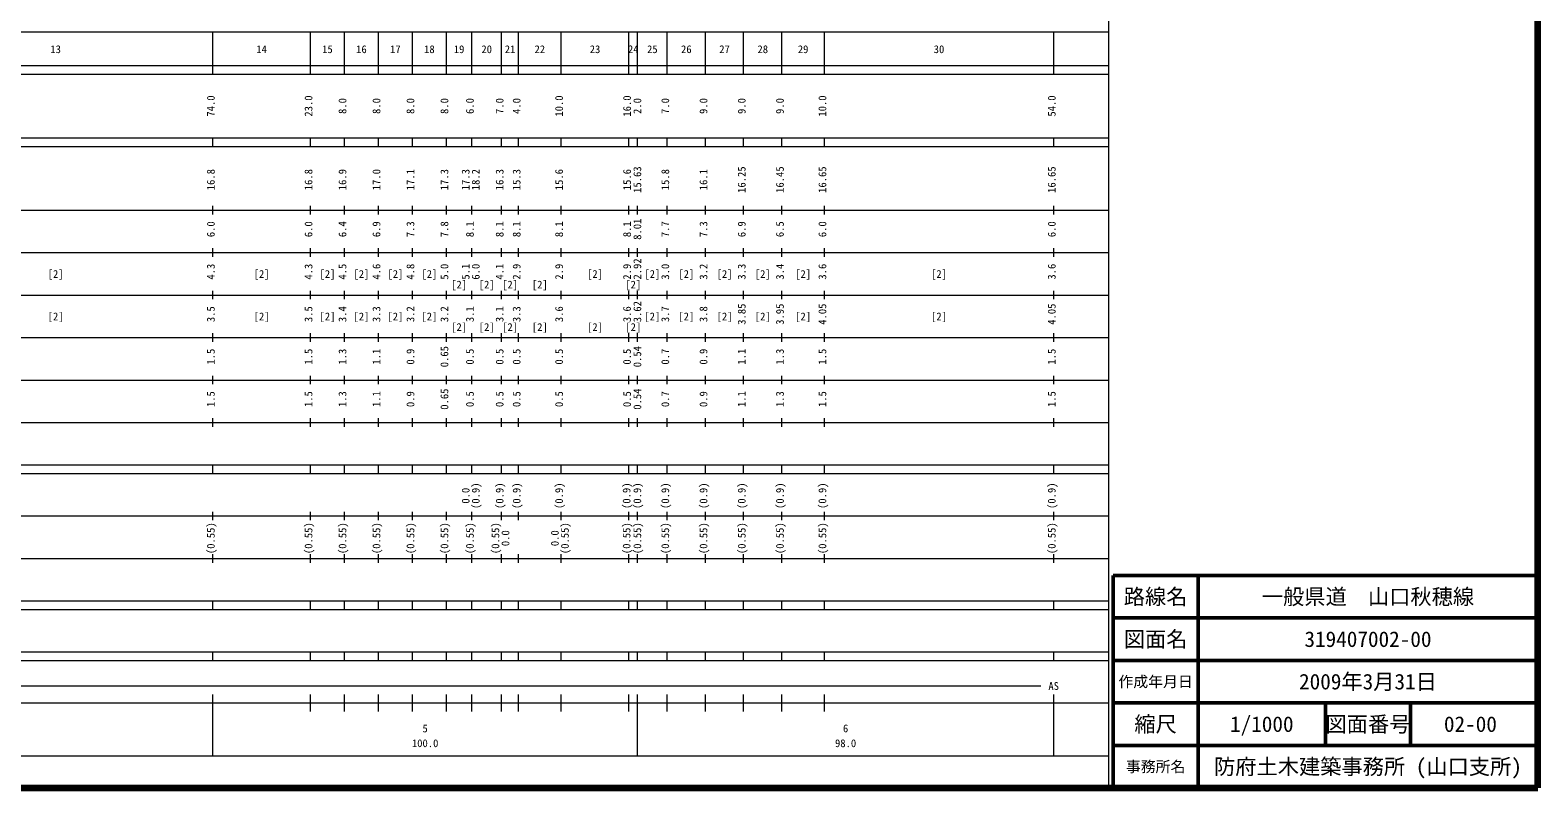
# Model space of a CAD drawing. Units: millimetres on the paper. Extents: x 40 to 680, y 20 to 380.
# Drawn here: x 325 to 680, y 20 to 198.4 of the extents above; entities that cross this region are included whole.
import ezdxf
from ezdxf.enums import TextEntityAlignment as Align

# ---------------------------------------------------------------- set-up
doc = ezdxf.new("R2010")
doc.units = ezdxf.units.MM
for name, color, linetype, lineweight in [('M-TTL', 2, 'Continuous', 140), ('M-TTL-BAND', 7, 'Continuous', 13), ('M-TTL-FRAM', 2, 'Continuous', 50), ('M-TTL-LINE', 7, 'Continuous', 50)]:
    doc.layers.add(name, color=color, linetype=linetype, lineweight=lineweight)
doc.layers.add('M-TTL-TXT', color=7, linetype='Continuous')
doc.styles.add('ＭＳ ゴシック', font='')
doc.styles.get('ＭＳ ゴシック').set_extended_font_data('MS Gothic')

msp = doc.modelspace()

# ---------------------------------------------------------------- linework, layer by layer
at = {"layer": 'M-TTL'}
for p, q in [((680, 20), (680, 380)), ((40, 20), (680, 20))]:
    msp.add_line(p, q, dxfattribs=at)
at = {"layer": 'M-TTL-BAND'}
for p, q in [((579, 20), (579, 370)), ((68, 198), (579, 198)), ((368, 188), (368, 198)), ((391, 188), (391, 198)), ((399, 188), (399, 198)), ((407, 188), (407, 198)), ((415, 188), (415, 198)), ((423, 188), (423, 198)), ((429, 188), (429, 198)), ((436, 188), (436, 198)), ((440, 188), (440, 198)), ((450, 188), (450, 198)), ((466, 188), (466, 198)), ((468, 188), (468, 198)), ((475, 188), (475, 198)), ((484, 188), (484, 198)), ((493, 188), (493, 198)), ((502, 188), (502, 198)), ((512, 188), (512, 198)), ((566, 188), (566, 198)), ((40, 190), (579, 190)), ((40, 188), (579, 188)), ((40, 173), (579, 173)), ((40, 171), (579, 171)), ((368, 171), (368, 173)), ((391, 171), (391, 173)), ((399, 171), (399, 173)), ((407, 171), (407, 173)), ((415, 171), (415, 173)), ((423, 171), (423, 173)), ((429, 171), (429, 173)), ((436, 171), (436, 173)), ((440, 171), (440, 173)), ((450, 171), (450, 173)), ((466, 171), (466, 173)), ((468, 171), (468, 173)), ((475, 171), (475, 173)), ((484, 171), (484, 173)), ((493, 171), (493, 173)), ((502, 171), (502, 173)), ((512, 171), (512, 173)), ((566, 171), (566, 173)), ((368, 155), (368, 157)), ((391, 155), (391, 157)), ((399, 155), (399, 157)), ((407, 155), (407, 157)), ((415, 155), (415, 157)), ((423, 155), (423, 157)), ((429, 155), (429, 157)), ((436, 155), (436, 157)), ((440, 155), (440, 157)), ((450, 155), (450, 157)), ((466, 155), (466, 157)), ((468, 155), (468, 157)), ((475, 155), (475, 157)), ((484, 155), (484, 157)), ((493, 155), (493, 157)), ((502, 155), (502, 157)), ((512, 155), (512, 157)), ((566, 155), (566, 157)), ((40, 156), (579, 156)), ((46, 146), (579, 146)), ((368, 145), (368, 147)), ((391, 145), (391, 147)), ((399, 145), (399, 147)), ((407, 145), (407, 147)), ((415, 145), (415, 147)), ((423, 145), (423, 147)), ((429, 145), (429, 147)), ((436, 145), (436, 147)), ((440, 145), (440, 147)), ((450, 145), (450, 147)), ((466, 145), (466, 147)), ((468, 145), (468, 147)), ((475, 145), (475, 147)), ((484, 145), (484, 147)), ((493, 145), (493, 147)), ((502, 145), (502, 147)), ((512, 145), (512, 147)), ((566, 145), (566, 147)), ((52, 136), (579, 136)), ((368, 135), (368, 137)), ((391, 135), (391, 137)), ((399, 135), (399, 137)), ((407, 135), (407, 137)), ((415, 135), (415, 137)), ((423, 135), (423, 137)), ((429, 135), (429, 137)), ((436, 135), (436, 137)), ((440, 135), (440, 137)), ((450, 135), (450, 137)), ((466, 135), (466, 137)), ((468, 135), (468, 137)), ((475, 135), (475, 137)), ((484, 135), (484, 137)), ((493, 135), (493, 137)), ((502, 135), (502, 137)), ((512, 135), (512, 137)), ((566, 135), (566, 137)), ((46, 126), (579, 126)), ((368, 125), (368, 127)), ((391, 125), (391, 127)), ((399, 125), (399, 127)), ((407, 125), (407, 127)), ((415, 125), (415, 127)), ((423, 125), (423, 127)), ((429, 125), (429, 127)), ((436, 125), (436, 127)), ((440, 125), (440, 127)), ((450, 125), (450, 127)), ((466, 125), (466, 127)), ((468, 125), (468, 127)), ((475, 125), (475, 127)), ((484, 125), (484, 127)), ((493, 125), (493, 127)), ((502, 125), (502, 127)), ((512, 125), (512, 127)), ((566, 125), (566, 127)), ((52, 116), (579, 116)), ((368, 115), (368, 117)), ((391, 115), (391, 117)), ((399, 115), (399, 117)), ((407, 115), (407, 117)), ((415, 115), (415, 117)), ((423, 115), (423, 117)), ((429, 115), (429, 117)), ((436, 115), (436, 117)), ((440, 115), (440, 117)), ((450, 115), (450, 117)), ((466, 115), (466, 117)), ((468, 115), (468, 117)), ((475, 115), (475, 117)), ((484, 115), (484, 117)), ((493, 115), (493, 117)), ((502, 115), (502, 117)), ((512, 115), (512, 117)), ((566, 115), (566, 117)), ((368, 105), (368, 107)), ((391, 105), (391, 107)), ((399, 105), (399, 107)), ((407, 105), (407, 107)), ((415, 105), (415, 107)), ((423, 105), (423, 107)), ((429, 105), (429, 107)), ((436, 105), (436, 107)), ((440, 105), (440, 107)), ((450, 105), (450, 107)), ((466, 105), (466, 107)), ((468, 105), (468, 107)), ((475, 105), (475, 107)), ((484, 105), (484, 107)), ((493, 105), (493, 107)), ((502, 105), (502, 107)), ((512, 105), (512, 107)), ((566, 105), (566, 107)), ((46, 106), (579, 106)), ((40, 96), (579, 96)), ((368, 94), (368, 96)), ((391, 94), (391, 96)), ((399, 94), (399, 96)), ((407, 94), (407, 96)), ((415, 94), (415, 96)), ((423, 94), (423, 96)), ((429, 94), (429, 96)), ((436, 94), (436, 96)), ((440, 94), (440, 96)), ((450, 94), (450, 96)), ((466, 94), (466, 96)), ((468, 94), (468, 96)), ((475, 94), (475, 96)), ((484, 94), (484, 96)), ((493, 94), (493, 96)), ((502, 94), (502, 96)), ((512, 94), (512, 96)), ((566, 94), (566, 96)), ((40, 94), (579, 94)), ((49, 84), (579, 84)), ((368, 83), (368, 85)), ((391, 83), (391, 85)), ((399, 83), (399, 85)), ((407, 83), (407, 85)), ((415, 83), (415, 85)), ((423, 83), (423, 85)), ((429, 83), (429, 85)), ((436, 83), (436, 85)), ((440, 83), (440, 85)), ((450, 83), (450, 85)), ((466, 83), (466, 85)), ((468, 83), (468, 85)), ((475, 83), (475, 85)), ((484, 83), (484, 85)), ((493, 83), (493, 85)), ((502, 83), (502, 85)), ((512, 83), (512, 85)), ((566, 83), (566, 85)), ((368, 73), (368, 75)), ((391, 73), (391, 75)), ((399, 73), (399, 75)), ((407, 73), (407, 75)), ((415, 73), (415, 75)), ((423, 73), (423, 75)), ((429, 73), (429, 75)), ((436, 73), (436, 75)), ((440, 73), (440, 75)), ((450, 73), (450, 75)), ((466, 73), (466, 75)), ((468, 73), (468, 75)), ((475, 73), (475, 75)), ((484, 73), (484, 75)), ((493, 73), (493, 75)), ((502, 73), (502, 75)), ((512, 73), (512, 75)), ((566, 73), (566, 75)), ((40, 74), (579, 74)), ((40, 64), (579, 64)), ((368, 62), (368, 64)), ((391, 62), (391, 64)), ((399, 62), (399, 64)), ((407, 62), (407, 64)), ((415, 62), (415, 64)), ((423, 62), (423, 64)), ((429, 62), (429, 64)), ((436, 62), (436, 64)), ((440, 62), (440, 64)), ((450, 62), (450, 64)), ((466, 62), (466, 64)), ((468, 62), (468, 64)), ((475, 62), (475, 64)), ((484, 62), (484, 64)), ((493, 62), (493, 64)), ((502, 62), (502, 64)), ((512, 62), (512, 64)), ((566, 62), (566, 64)), ((40, 62), (579, 62)), ((40, 52), (579, 52)), ((40, 50), (579, 50)), ((368, 50), (368, 52)), ((391, 50), (391, 52)), ((399, 50), (399, 52)), ((407, 50), (407, 52)), ((415, 50), (415, 52)), ((423, 50), (423, 52)), ((429, 50), (429, 52)), ((436, 50), (436, 52)), ((440, 50), (440, 52)), ((450, 50), (450, 52)), ((466, 50), (466, 52)), ((468, 50), (468, 52)), ((475, 50), (475, 52)), ((484, 50), (484, 52)), ((493, 50), (493, 52)), ((502, 50), (502, 52)), ((512, 50), (512, 52)), ((566, 50), (566, 52)), ((71, 44), (563, 44)), ((40, 40), (579, 40)), ((368, 27.5), (368, 42)), ((391, 38), (391, 42)), ((399, 38), (399, 42)), ((407, 38), (407, 42)), ((415, 38), (415, 42)), ((423, 38), (423, 42)), ((429, 38), (429, 42)), ((436, 38), (436, 42)), ((440, 38), (440, 42)), ((450, 38), (450, 42)), ((466, 38), (466, 42)), ((468, 27.5), (468, 42)), ((475, 38), (475, 42)), ((484, 38), (484, 42)), ((493, 38), (493, 42)), ((502, 38), (502, 42)), ((512, 38), (512, 42)), ((566, 27.5), (566, 42)), ((68, 27.5), (579, 27.5))]:
    msp.add_line(p, q, dxfattribs=at)
at = {"layer": 'M-TTL-FRAM'}
for p, q in [((680, 70), (580, 70)), ((580, 70), (580, 20))]:
    msp.add_line(p, q, dxfattribs=at)
at = {"layer": 'M-TTL-LINE'}
for p, q in [((600, 70), (600, 20)), ((680, 60), (580, 60)), ((680, 50), (580, 50)), ((680, 40), (580, 40)), ((630, 40), (630, 30)), ((650, 40), (650, 30)), ((680, 30), (580, 30))]:
    msp.add_line(p, q, dxfattribs=at)

# ---------------------------------------------------------------- texts
at = {"layer": 'M-TTL-BAND', "style": 'ＭＳ ゴシック'}
for s, p in [('13', (331, 192.405)), ('14', (379.5, 192.405)), ('15', (395, 192.405)), ('16', (403, 192.405)), ('17', (411, 192.405)), ('18', (419, 192.405)), ('19', (426, 192.405)), ('20', (432.5, 192.405)), ('21', (438, 192.405)), ('22', (445, 192.405)), ('23', (458, 192.405)), ('24', (467, 192.405)), ('25', (471.5, 192.405)), ('26', (479.5, 192.405)), ('27', (488.5, 192.405)), ('28', (497.5, 192.405)), ('29', (507, 192.405)), ('30', (539, 192.405)), ('[2]', (331, 139.5)), ('[2]', (379.5, 139.5)), ('[2]', (395, 139.5)), ('[2]', (403, 139.5)), ('[2]', (411, 139.5)), ('[2]', (419, 139.5)), ('[2]', (458, 139.5)), ('[2]', (471.5, 139.5)), ('[2]', (479.5, 139.5)), ('[2]', (488.5, 139.5)), ('[2]', (497.5, 139.5)), ('[2]', (507, 139.5)), ('[2]', (539, 139.5)), ('[2]', (426, 137)), ('[2]', (432.5, 137)), ('[2]', (438, 137)), ('[2]', (445, 137)), ('[2]', (467, 137)), ('[2]', (331, 129.5)), ('[2]', (379.5, 129.5)), ('[2]', (395, 129.5)), ('[2]', (403, 129.5)), ('[2]', (411, 129.5)), ('[2]', (419, 129.5)), ('[2]', (471.5, 129.5)), ('[2]', (479.5, 129.5)), ('[2]', (488.5, 129.5)), ('[2]', (497.5, 129.5)), ('[2]', (507, 129.5)), ('[2]', (539, 129.5)), ('[2]', (426, 127)), ('[2]', (432.5, 127)), ('[2]', (438, 127)), ('[2]', (445, 127)), ('[2]', (458, 127)), ('[2]', (467, 127)), ('AS', (566, 42.5)), ('5', (418, 32.523)), ('6', (517, 32.523)), ('100.0', (418, 29.033)), ('98.0', (517, 29.033))]:
    msp.add_text(s, height=1.833, dxfattribs=at).set_placement(p, align=Align.BOTTOM_CENTER)
for s, p in [('74.0', (369, 180.5)), ('23.0', (392, 180.5)), ('8.0', (400, 180.5)), ('8.0', (408, 180.5)), ('8.0', (416, 180.5)), ('8.0', (424, 180.5)), ('6.0', (430, 180.5)), ('7.0', (437, 180.5)), ('4.0', (441, 180.5)), ('10.0', (451, 180.5)), ('16.0', (467, 180.5)), ('2.0', (469.427, 180.5)), ('7.0', (476, 180.5)), ('9.0', (485, 180.5)), ('9.0', (494, 180.5)), ('9.0', (503, 180.5)), ('10.0', (513, 180.5)), ('54.0', (567, 180.5)), ('16.8', (369, 163.174)), ('16.8', (392, 163.174)), ('16.9', (400, 163.174)), ('17.0', (408, 163.174)), ('17.1', (416, 163.174)), ('17.3', (424, 163.174)), ('17.3', (429, 163.174)), ('18.2', (431.37, 163.174)), ('16.3', (437, 163.174)), ('15.3', (441, 163.174)), ('15.6', (451, 163.174)), ('15.6', (467, 163.174)), ('15.63', (469.427, 163.174)), ('15.8', (476, 163.174)), ('16.1', (485, 163.174)), ('16.25', (494, 163.174)), ('16.45', (503, 163.174)), ('16.65', (513, 163.174)), ('16.65', (567, 163.174)), ('6.0', (369, 151.5)), ('6.0', (392, 151.5)), ('6.4', (400, 151.5)), ('6.9', (408, 151.5)), ('7.3', (416, 151.5)), ('7.8', (424, 151.5)), ('8.1', (430, 151.5)), ('8.1', (437, 151.5)), ('8.1', (441, 151.5)), ('8.1', (451, 151.5)), ('8.1', (467, 151.5)), ('8.01', (469.427, 151.5)), ('7.7', (476, 151.5)), ('7.3', (485, 151.5)), ('6.9', (494, 151.5)), ('6.5', (503, 151.5)), ('6.0', (513, 151.5)), ('6.0', (567, 151.5)), ('4.3', (369, 141.5)), ('4.3', (392, 141.5)), ('4.5', (400, 141.5)), ('4.6', (408, 141.5)), ('4.8', (416, 141.5)), ('5.0', (424, 141.5)), ('5.1', (429, 141.5)), ('6.0', (431.37, 141.5)), ('4.1', (437, 141.5)), ('2.9', (441, 141.5)), ('2.9', (451, 141.5)), ('2.9', (467, 141.5)), ('2.92', (469.427, 142.144)), ('3.0', (476, 141.5)), ('3.2', (485, 141.5)), ('3.3', (494, 141.5)), ('3.4', (503, 141.5)), ('3.6', (513, 141.5)), ('3.6', (567, 141.5)), ('3.5', (369, 131.5)), ('3.5', (392, 131.5)), ('3.4', (400, 131.5)), ('3.3', (408, 131.5)), ('3.2', (416, 131.5)), ('3.2', (424, 131.5)), ('3.1', (430, 131.5)), ('3.1', (437, 131.5)), ('3.3', (441, 131.5)), ('3.6', (451, 131.5)), ('3.6', (467, 131.5)), ('3.62', (469.427, 132.095)), ('3.7', (476, 131.5)), ('3.8', (485, 131.5)), ('3.85', (494, 131.5)), ('3.95', (503, 131.5)), ('4.05', (513, 131.5)), ('4.05', (567, 131.5)), ('1.5', (369, 121.5)), ('1.5', (392, 121.5)), ('1.3', (400, 121.5)), ('1.1', (408, 121.5)), ('0.9', (416, 121.5)), ('0.65', (424, 121.5)), ('0.5', (430, 121.5)), ('0.5', (437, 121.5)), ('0.5', (441, 121.5)), ('0.5', (451, 121.5)), ('0.5', (467, 121.5)), ('0.54', (469.427, 121.5)), ('0.7', (476, 121.5)), ('0.9', (485, 121.5)), ('1.1', (494, 121.5)), ('1.3', (503, 121.5)), ('1.5', (513, 121.5)), ('1.5', (567, 121.5)), ('0.65', (424, 111.5)), ('0.54', (469.427, 111.5)), ('1.5', (369, 111.5)), ('1.5', (392, 111.5)), ('1.3', (400, 111.5)), ('1.1', (408, 111.5)), ('0.9', (416, 111.5)), ('0.5', (430, 111.5)), ('0.5', (437, 111.5)), ('0.5', (441, 111.5)), ('0.5', (451, 111.5)), ('0.5', (467, 111.5)), ('0.7', (476, 111.5)), ('0.9', (485, 111.5)), ('1.1', (494, 111.5)), ('1.3', (503, 111.5)), ('1.5', (513, 111.5)), ('1.5', (567, 111.5)), ('0.0', (429, 88.764)), ('(0.9)', (431.37, 88.764)), ('(0.9)', (437, 88.764)), ('(0.9)', (441, 88.764)), ('(0.9)', (451, 88.764)), ('(0.9)', (466.892, 88.764)), ('(0.9)', (469.421, 88.764)), ('(0.9)', (476, 88.764)), ('(0.9)', (485, 88.764)), ('(0.9)', (494, 88.764)), ('(0.9)', (503, 88.764)), ('(0.9)', (513, 88.764)), ('(0.9)', (567, 88.764)), ('(0.55)', (369, 78.764)), ('(0.55)', (392, 78.764)), ('(0.55)', (400, 78.764)), ('(0.55)', (408, 78.764)), ('(0.55)', (416, 78.764)), ('(0.55)', (424, 78.764)), ('(0.55)', (430, 78.764)), ('(0.55)', (436, 78.764)), ('(0.55)', (452.37, 78.764)), ('(0.55)', (466.892, 78.764)), ('(0.55)', (469.421, 78.764)), ('(0.55)', (476, 78.764)), ('(0.55)', (485, 78.764)), ('(0.55)', (494, 78.764)), ('(0.55)', (503, 78.764)), ('(0.55)', (513, 78.764)), ('(0.55)', (567, 78.764)), ('0.0', (438.37, 78.764)), ('0.0', (450, 78.764))]:
    msp.add_text(s, height=1.833, rotation=90, dxfattribs=at).set_placement(p, align=Align.BOTTOM_CENTER)
at = {"layer": 'M-TTL-TXT', "style": 'ＭＳ ゴシック'}
for s, height, p in [('路線名', 3.666, (590, 65)), ('路線名', 3.666, (590, 65)), ('一般県道\u3000山口秋穂線', 3.666, (640, 65)), ('図面名', 3.666, (590, 55)), ('図面名', 3.666, (590, 55)), ('319407002-00', 3.666, (640, 55)), ('作成年月日', 2.566, (590, 45)), ('作成年月日', 2.566, (590, 45)), ('2009年3月31日', 3.666, (640, 45)), ('縮尺', 3.666, (590, 35)), ('縮尺', 3.666, (590, 35)), ('1/1000', 3.666, (615, 35)), ('図面番号', 3.666, (640, 35)), ('図面番号', 3.666, (640, 35)), ('02-00', 3.666, (664.125, 35)), ('事務所名', 2.566, (590, 25)), ('事務所名', 2.566, (590, 25)), ('防府土木建築事務所 (山口支所)', 3.666, (640, 25))]:
    msp.add_text(s, height=height, dxfattribs=at).set_placement(p, align=Align.MIDDLE_CENTER)

doc.saveas('drawing.dxf')
